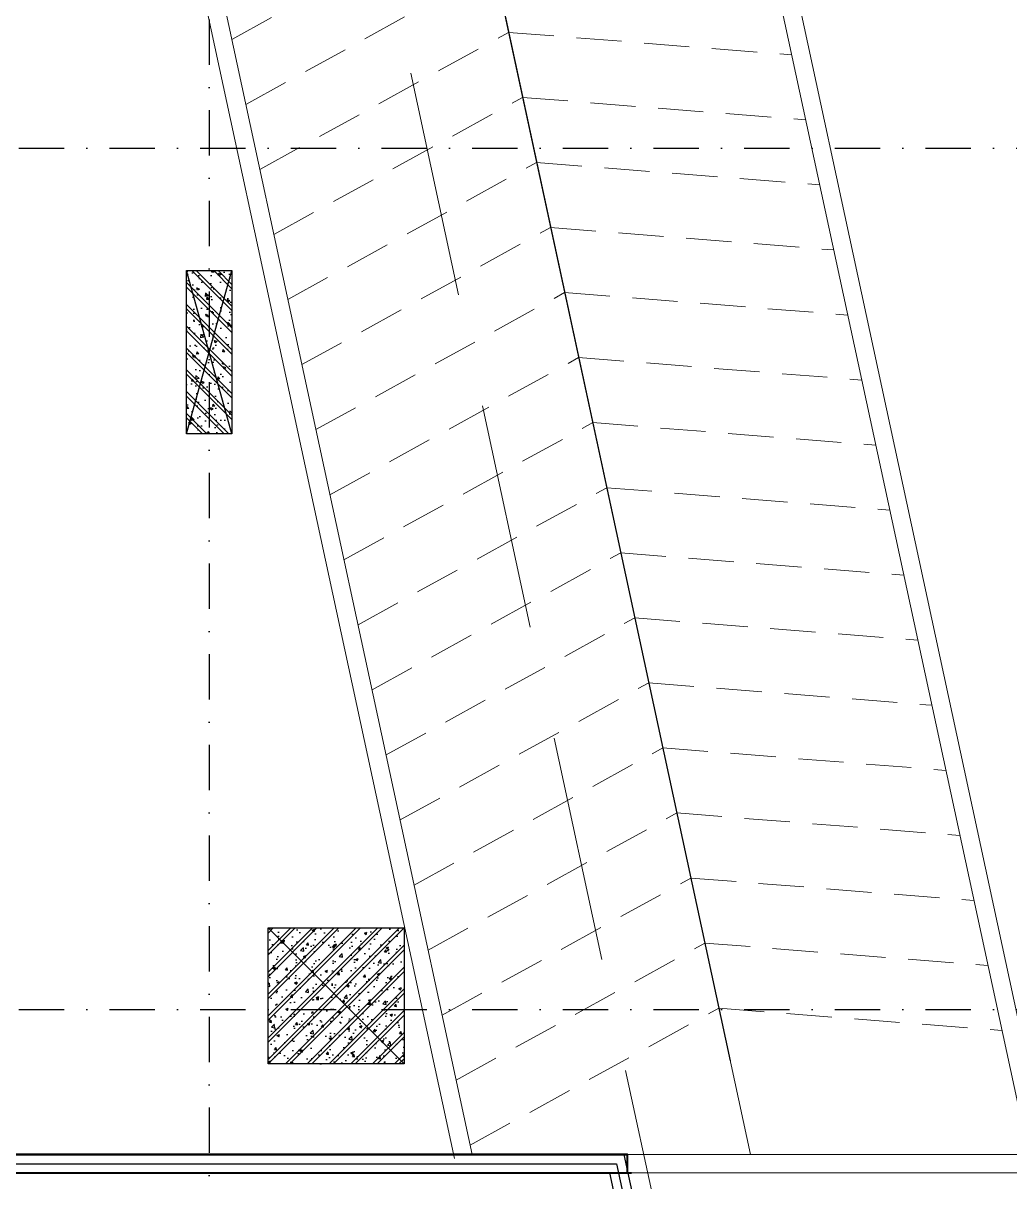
# Model space of a CAD drawing. Header units: millimetres. Extents: x -1534340 to 1713810, y -1348191 to 1114081.
# Drawn here: x 1557630 to 1568512, y -326452 to -313673 of the extents above; entities that cross this region are included whole.
import ezdxf

# ---------------------------------------------------------------- set-up
doc = ezdxf.new("R2010")
doc.units = ezdxf.units.MM
doc.header["$LTSCALE"] = 100
for name, pattern in [('HIDDEN', [0.375, 0.25, -0.125]), ('xref.asix of  podium$0$xref.asix of  podium$0$DASHDOT', [1, 0.5, -0.25, 0, -0.25]), ('Xref.Asix of Basement B2$0$HIDDEN', [0.375, 0.25, -0.125])]:
    doc.linetypes.add(name, pattern=pattern)
for name, color, linetype in [('A-CORE-OTLN', 2, 'Continuous'), ('A-GLAZ', 135, 'Continuous'), ('ccu12-Manh', 8, 'Continuous'), ('KT-Kich thuoc', 9, 'Continuous'), ('xref.asix of  podium$0$xref.asix of  podium$0$AUDIT_I_220805193045-5', 6, 'Continuous'), ('xref.asix of  podium$0$xref.asix of  podium$0$KC2-DIM', 251, 'Continuous'), ('xref.asix of  podium$0$xref.asix of  podium$0$KT-Kich thuoc', 9, 'Continuous'), ('xref.asix of  podium$0$xref.asix of  podium$0$KT-Luoi truc South Tower', 8, 'xref.asix of  podium$0$xref.asix of  podium$0$DASHDOT'), ('xref.asix of  podium$0$xref.asix of  podium$0$KT-Net cot vach', 6, 'Continuous')]:
    doc.layers.add(name, color=color, linetype=linetype)
for name, color, linetype, lineweight in [('KT-Net cat', 1, 'Continuous', 40), ('KT-Net khuat', 8, 'HIDDEN', 18), ('KT-Net thay', 7, 'Continuous', 15), ('TNG hungdh1', 3, 'Continuous', 13)]:
    doc.layers.add(name, color=color, linetype=linetype, lineweight=lineweight)
doc.layers.add('Xref.Asix of Basement B2$0$KT-Chi gioi XD', color=7, linetype='Xref.Asix of Basement B2$0$HIDDEN', true_color=0x0066cc)

# ---------------------------------------------------------------- blocks, each defined once
blk = doc.blocks.new('*U2749')
h = blk.add_hatch()
h.set_pattern_fill('VATLIEU04', color=250, scale=40, style=0, pattern_type=2)
h.set_pattern_definition([(49.99999999999999, (-449.9999999999825, 1849.999999999997), (286.9040730403014, -25.10085399303804), [30, -330]), (355, (-449.9999999999825, 1849.999999999997), (-55.50053344520001, 300.8768534800047), [24, -264]), (100.4514, (-426.0913279999825, 1847.908263999997), (231.4037526856086, 275.7758168243814), [25.496076, -280.4568448]), (46.18420000000001, (-449.9999999999825, 1929.999999999997), (426.8964194502578, -66.20760573160723), [45, -495]), (96.6356, (-414.4253019999824, 1924.482677199996), (373.8650822194813, 389.6471483601767), [38.2441152, -420.6852]), (351.1842, (-449.9999999999825, 1929.999999999997), (373.8647780534509, 389.6474403701299), [36, -396]), (21, (-409.9999999999825, 1909.999999999997), (238.7628208473847, -161.0475562661355), [30, -330]), (326.0000000000001, (-409.9999999999825, 1909.999999999997), (97.32613276863269, 290.0600180187412), [24, -264]), (71.4514, (-390.1031067999825, 1896.579357599996), (336.089051432596, 129.012198683981), [25.496076, -280.4568448]), (37.50000000000001, (-449.9999999999825, 1849.999999999997), (4.863942126916267, 133.1575415325246), [0, -260.8, 0, -268, 0, -265]), (7.499999999999999, (-449.9999999999825, 1849.999999999997), (105.2278149768594, 157.7646847529441), [0, -152.8, 0, -254.8, 0, -101]), (327.5, (-539.1999999999825, 1849.999999999997), (213.5289744689636, -9.021948693751902), [0, -100, 0, -312, 0, -414]), (317.5, (-579.1999999999825, 1849.999999999997), (233.2744677369545, 40.04199293292709), [0, -130, 0, -207.2, 0, -294]), (45, (-449.9999999999825, 1849.999999999997), (-120.2081528017131, 120.2081528017131), []), (45, (-449.9999999999825, 1898.999999999997), (-120.2081528017131, 120.2081528017131), [])])
h.paths.add_polyline_path([(-475, -474.9999999999998), (25, -475.0000000000047), (25.00000000001745, 1324.999999999997), (-474.9999999999825, 1325.000000000002)])
at = {"color": 6, "ltscale": 0.25}
blk.add_lwpolyline([(-475, -474.9999999999998), (25, -475.0000000000047), (25.00000000001745, 1324.999999999997), (-474.9999999999825, 1325.000000000002)], close=True, dxfattribs=at)
at = {"layer": 'Defpoints', "linetype": 'ByBlock', "ltscale": 30}
for p, q in [((25, -475.0000000000047), (-474.9999999999825, 1325.000000000002)), ((-475, -474.9999999999998), (25.00000000001745, 1324.999999999997))]:
    blk.add_line(p, q, dxfattribs=at)
blk = doc.blocks.new('*U2802')
h = blk.add_hatch()
h.set_pattern_fill('VATLIEU04', color=250, scale=40, style=0, pattern_type=2)
h.set_pattern_definition([(49.99999999999999, (550, -550), (286.9040730403014, -25.10085399303804), [30, -330]), (355, (550, -550), (-55.50053344520001, 300.8768534800047), [24, -264]), (100.4514, (573.908672, -552.091736), (231.4037526856086, 275.7758168243814), [25.496076, -280.4568448]), (46.18420000000001, (550, -470), (426.8964194502578, -66.20760573160723), [45, -495]), (96.6356, (585.574698, -475.5173228), (373.8650822194813, 389.6471483601767), [38.2441152, -420.6852]), (351.1842, (550, -470), (373.8647780534509, 389.6474403701299), [36, -396]), (21, (590, -490), (238.7628208473847, -161.0475562661355), [30, -330]), (326.0000000000001, (590, -490), (97.32613276863269, 290.0600180187412), [24, -264]), (71.4514, (609.8968932, -503.4206424), (336.089051432596, 129.012198683981), [25.496076, -280.4568448]), (37.50000000000001, (550, -550), (4.863942126916267, 133.1575415325246), [0, -260.8, 0, -268, 0, -265]), (7.499999999999999, (550, -550), (105.2278149768594, 157.7646847529441), [0, -152.8, 0, -254.8, 0, -101]), (327.5, (460.8, -550), (213.5289744689636, -9.021948693751902), [0, -100, 0, -312, 0, -414]), (317.5, (420.8, -550), (233.2744677369545, 40.04199293292709), [0, -130, 0, -207.2, 0, -294]), (45, (550, -550), (-120.2081528017131, 120.2081528017131), []), (45, (550, -501), (-120.2081528017131, 120.2081528017131), [])])
h.paths.add_polyline_path([(-475, 475), (1025, 475), (1025, -1025), (-475, -1025)])
at = {"color": 6, "ltscale": 0.25}
blk.add_lwpolyline([(-475, 475), (1025, 475), (1025, -1025), (-475, -1025)], close=True, dxfattribs=at)
at = {"layer": 'Defpoints', "linetype": 'ByBlock', "ltscale": 30}
for p, q in [((1025, 475), (-475, -1025)), ((-475, 475), (1025, -1025))]:
    blk.add_line(p, q, dxfattribs=at)
blk = doc.blocks.new('xref.asix of  podium$0$xref.asix of  podium$0$MBCot-PN-flat-22')
at = {"layer": 'xref.asix of  podium$0$xref.asix of  podium$0$AUDIT_I_220805193045-5', "linetype": 'ByBlock', "xscale": -1}
blk.add_blockref('*U2749', (100011.804644322, -17751.61661195499, -7.59482372829634e-05), dxfattribs=at)
at = {"layer": 'xref.asix of  podium$0$xref.asix of  podium$0$KT-Net cot vach'}
blk.add_blockref('*U2802', (101361.804644322, -24151.61661202367), dxfattribs=at)
blk = doc.blocks.new('xref.asix of  podium$0$xref.asix of  podium$0$Asix South Tower')
at = {"layer": 'xref.asix of  podium$0$xref.asix of  podium$0$KT-Luoi truc South Tower', "ltscale": 10}
for p, q in [((-6323.049879856408, 33491.90586446482), (-6323.049879856408, -4459.122004229692)), ((-49426.19052042812, 27070.41457926983), (10118.78413107991, 27070.41464694601)), ((-49426.19052041136, 17570.41457927041), (10118.7841310706, 17570.41464694636))]:
    blk.add_line(p, q, dxfattribs=at)
blk = doc.blocks.new('NHÀ TRE T1')
at = {"layer": 'A-CORE-OTLN'}
for points, elevation in [([(27199.9999897182, 8250.000000478933), (27699.9999897182, 8250.000000478933), (27699.9999897182, 6450.000000478933), (27199.9999897182, 6450.000000478933)], -6.889647433426018e-05), ([(28099.9999897182, 1000.000000410248), (29599.9999897182, 1000.000000410248), (29599.9999897182, -499.9999995897524), (28099.9999897182, -499.9999995897524)], 7.051760987256895e-06)]:
    blk.add_lwpolyline(points, close=True, dxfattribs=dict(at, elevation=elevation))
at = {"layer": 'KT-Net cat', "elevation": 7.037064370848392e-06}
blk.add_lwpolyline([(17350.00000020117, -1699.999999386724), (32064.17336664908, -1699.999999386724), (32064.17336664908, -1499.999999386724), (17350.00000020117, -1499.999999386724)], dxfattribs=at)
blk = doc.blocks.new('*U2968')
at = {"layer": 'KT-Net khuat', "linetype": 'HIDDEN', "ltscale": 20}
blk.add_lwpolyline([(900.0000000002318, -2999.999999999664), (0, 0), (900.0000000003297, 3000.000000000578)], dxfattribs=at)
blk = doc.blocks.new('*U2969')
at = {"layer": 'KT-Kich thuoc', "color": 0, "linetype": 'ByBlock', "lineweight": -2, "transparency": 16777216, "rotation": 282.1642570564171}
for p in [(1562673.865685846, -312338.9765096291), (1562828.521493488, -313056.4545959374), (1562983.177301131, -313773.9326822457), (1563137.833108773, -314491.410768554), (1563292.488916416, -315208.8888548623), (1563447.144724058, -315926.3669411706), (1563601.800531701, -316643.8450274789), (1563756.456339343, -317361.3231137872), (1563911.112146986, -318078.8012000955), (1564065.767954628, -318796.2792864038), (1564220.42376227, -319513.7573727121), (1564375.079569913, -320231.2354590204), (1564529.735377555, -320948.7135453287), (1564684.391185198, -321666.191631637), (1564839.04699284, -322383.6697179453), (1564993.702800483, -323101.1478042536), (1565148.358608125, -323818.6258905618), (1565303.014415768, -324536.1039768702)]:
    blk.add_blockref('*U2968', p, dxfattribs=at)
blk = doc.blocks.new('312')
at = {"layer": 'A-GLAZ', "elevation": -0.0003900927901394197}
for points in [[(1549381.671782451, -324451.9051583611), (1549381.671782451, -326351.9051569352), (1564094.889190754, -326351.9051569353), (1564841.607296713, -329815.5613203601, -0.4508459645649955), (1560035.895455955, -335451.9048447938), (1514900.386795966, -335451.9048447938, -0.3269245432215398), (1510225.339864169, -332020.3248463987), (1505717.224980614, -318992.9209985397, 0.4276918106004188), (1489946.169812741, -312619.6470241706), (1483985.984335237, -314675.9625780935)], [(1549481.671782451, -324551.9051583385), (1549481.671782451, -326251.9051569352), (1564175.628011929, -326251.9051569353), (1564940.108642664, -329797.9528921274, -0.4511126140275254), (1560036.774223511, -335551.9048447938), (1514900.324496042, -335551.9048447938, -0.3268516886257801), (1510130.390886214, -332051.7344377858), (1505623.465760334, -319027.7687129787, 0.4277510049414529), (1489983.146421403, -312712.6740344323), (1484018.61892988, -314770.4876207563)], [(1549581.671782451, -324651.9051583159), (1549581.671782451, -326151.9051569352), (1564256.366833104, -326151.9051569353), (1565038.602605558, -329780.3102175434, -0.4513714951595503), (1560037.644318549, -335651.9048447938), (1514900.262814992, -335651.9048447938, -0.3267809868965265), (1510035.446352423, -332083.1568717702), (1505529.709731905, -319062.6256511278, 0.427810969143063), (1490020.141813903, -312805.6945641076), (1484051.253524524, -314865.012663419)]]:
    blk.add_lwpolyline(points, format="xyb", dxfattribs=at)
at = {"layer": 'KT-Kich thuoc'}
blk.add_line((1560972.651801778, -304446.7175602379), (1565428.334232836, -325117.4867512825), dxfattribs=at)
at = {"layer": 'KT-Net cat', "elevation": 1.677643225341081e-09}
for points in [[(1549581.670747502, -326151.9059403596), (1564295.84411395, -326151.9059403596)], [(1549481.668602113, -326351.9059403596), (1564341.092212316, -326351.9059403596)]]:
    blk.add_lwpolyline(points, dxfattribs=at)
at = {"layer": 'KT-Net khuat', "linetype": 'HIDDEN', "ltscale": 3000}
blk.add_line((1564295.84411395, -326151.9059403596, 1.677643225341081e-09), (1568720.212669177, -326151.9059403596, 1.677643225341081e-09), dxfattribs=at)
at = {"layer": 'KT-Net khuat', "linetype": 'ByBlock', "ltscale": 30, "elevation": 3.836533729595359e-10}
for points in [[(1562386.89737718, -326194.0635737173), (1557802.356686512, -304925.4960916286), (1564058.66091224, -303576.9200147394), (1568967.917249945, -326351.9059403596), (1564295.84411395, -326351.9059403596)], [(1562582.406884235, -326151.9205713145), (1558040.009195969, -305078.8625962794), (1563905.294407588, -303814.5725241964), (1568720.212669177, -326151.9059403596)]]:
    blk.add_lwpolyline(points, dxfattribs=at)
at = {"layer": 'KT-Net thay'}
blk.add_line((1560972.651801778, -304446.7175602379), (1565651.30819982, -326151.9059403595), dxfattribs=at)
at = {"layer": 'TNG hungdh1'}
blk.add_line((1549481.670746547, -326151.9059417403), (1564295.844112995, -326151.9059417403), dxfattribs=at)
at = {"layer": 'Xref.Asix of Basement B2$0$KT-Chi gioi XD', "lineweight": 13, "ltscale": 100, "elevation": 5.81698447265444e-10, "flags": 128}
blk.add_lwpolyline([(1536926.640264262, -198350.2424992273), (1532230.491302837, -180477.3544005106), (1529880.439225305, -179665.453135843), (1520946.555464734, -186436.7923930833), (1497442.727665294, -204368.8174399087), (1473775.210144748, -221476.816780443, 0.6848770391189095), (1504207.768946995, -335272.7658475587), (1524578.328159441, -337428.6246088693), (1563007.448297967, -336214.0549381921), (1565857.79611658, -332567.4481481264)], format="xyb", close=True, dxfattribs=at)
at = {"layer": 'KT-Kich thuoc'}
blk.add_blockref('*U2969', (0, 0), dxfattribs=at)
at = {"layer": 'KT-Net cat'}
blk.add_blockref('NHÀ TRE T1', (1532231.655665525, -324651.9205719278, -7.051151539921026e-06), dxfattribs=at)
at = {"layer": 'xref.asix of  podium$0$xref.asix of  podium$0$KC2-DIM'}
blk.add_blockref('xref.asix of  podium$0$xref.asix of  podium$0$MBCot-PN-flat-22', (1459444.866092697, -299975.2893285389), dxfattribs=at)
at = {"layer": 'xref.asix of  podium$0$xref.asix of  podium$0$KT-Kich thuoc'}
blk.add_blockref('xref.asix of  podium$0$xref.asix of  podium$0$Asix South Tower', (1566004.720627273, -342122.3205197669), dxfattribs=at)

msp = doc.modelspace()

# ---------------------------------------------------------------- block references
at = {"layer": 'ccu12-Manh'}
msp.add_blockref('312', (0, 0), dxfattribs=at)

doc.saveas('drawing.dxf')
